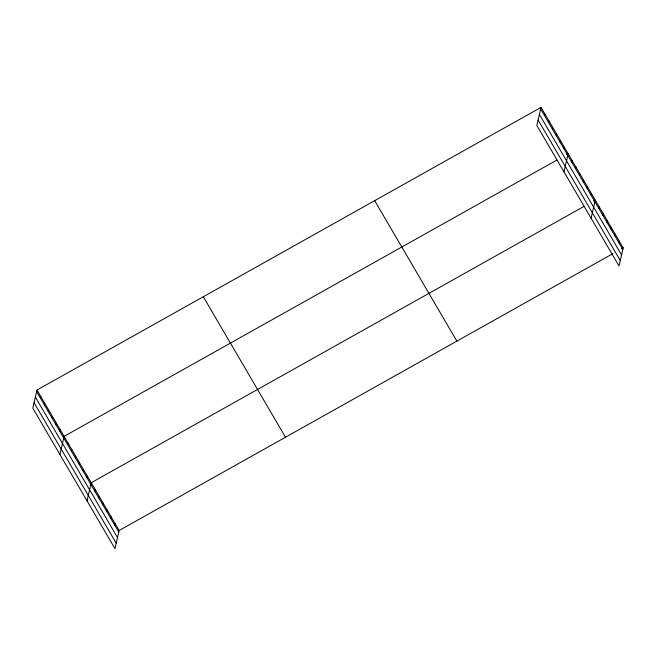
<?xml version="1.0" encoding="UTF-8"?>
<svg xmlns="http://www.w3.org/2000/svg" width="656" height="656" viewBox="0 0 656 656"><rect width="100%" height="100%" fill="white"/><g stroke="black" fill="none" stroke-linecap="round" stroke-linejoin="round"><path stroke-width="0.98" d="M36.982 390.017L32.8 408.13L114.964 548.621L119.146 530.507L36.982 390.017L541.036 107.379L623.2 247.87L619.018 265.983L536.854 125.493L541.036 107.379M40.483 398.249L40.852 396.642M44.354 404.867L44.731 403.26M48.232 411.492L48.601 409.885M52.103 418.118L52.472 416.511M55.981 424.735L56.35 423.128M59.852 431.361L60.221 429.754M59.909 454.493L64.099 436.379L556.903 160.048M67.601 444.604L67.97 442.997M71.471 451.23L71.84 449.622M75.342 457.855L75.719 456.248M79.22 464.481L79.589 462.865M83.091 471.098L83.46 469.491M86.961 477.724L87.338 476.117M87.027 500.856L91.209 482.742L584.012 206.41M94.825 491.172L95.202 489.565M98.818 497.994L99.187 496.387M102.812 504.817L103.181 503.209M106.797 511.639L107.174 510.032M110.79 518.461L111.159 516.854M114.784 525.292L115.153 523.677M544.537 115.612L544.915 114.005M548.416 122.237L548.785 120.63M552.286 128.855L552.655 127.248M556.157 135.48L556.534 133.873M560.035 142.106L560.404 140.499M563.906 148.723L564.275 147.116M563.971 171.856L568.153 153.742L566.546 154.644M571.655 161.975L572.024 160.367M575.525 168.592L575.902 166.985M579.404 175.218L579.773 173.61M583.274 181.843L583.643 180.236M587.145 188.461L587.522 186.853M591.023 195.086L591.392 193.479M591.081 218.218L595.263 200.105L593.655 201.007M598.887 208.534L599.256 206.927M602.872 215.357L603.249 213.749M606.866 222.179L607.235 220.572M610.859 229.001L611.228 227.394M614.844 235.832L615.221 234.225M618.838 242.654L619.207 241.047M119.146 530.507L612.753 253.724M621.593 248.772L623.2 247.87M540.667 108.986L622.831 249.477M539.412 114.439L621.568 254.922M538.117 120.048L620.273 260.539M374.699 200.654L456.863 341.136M203.319 296.75L285.483 437.232M36.613 391.624L118.769 532.114M35.35 397.069L117.514 537.559M34.055 402.686L116.219 543.176"/></g></svg>
